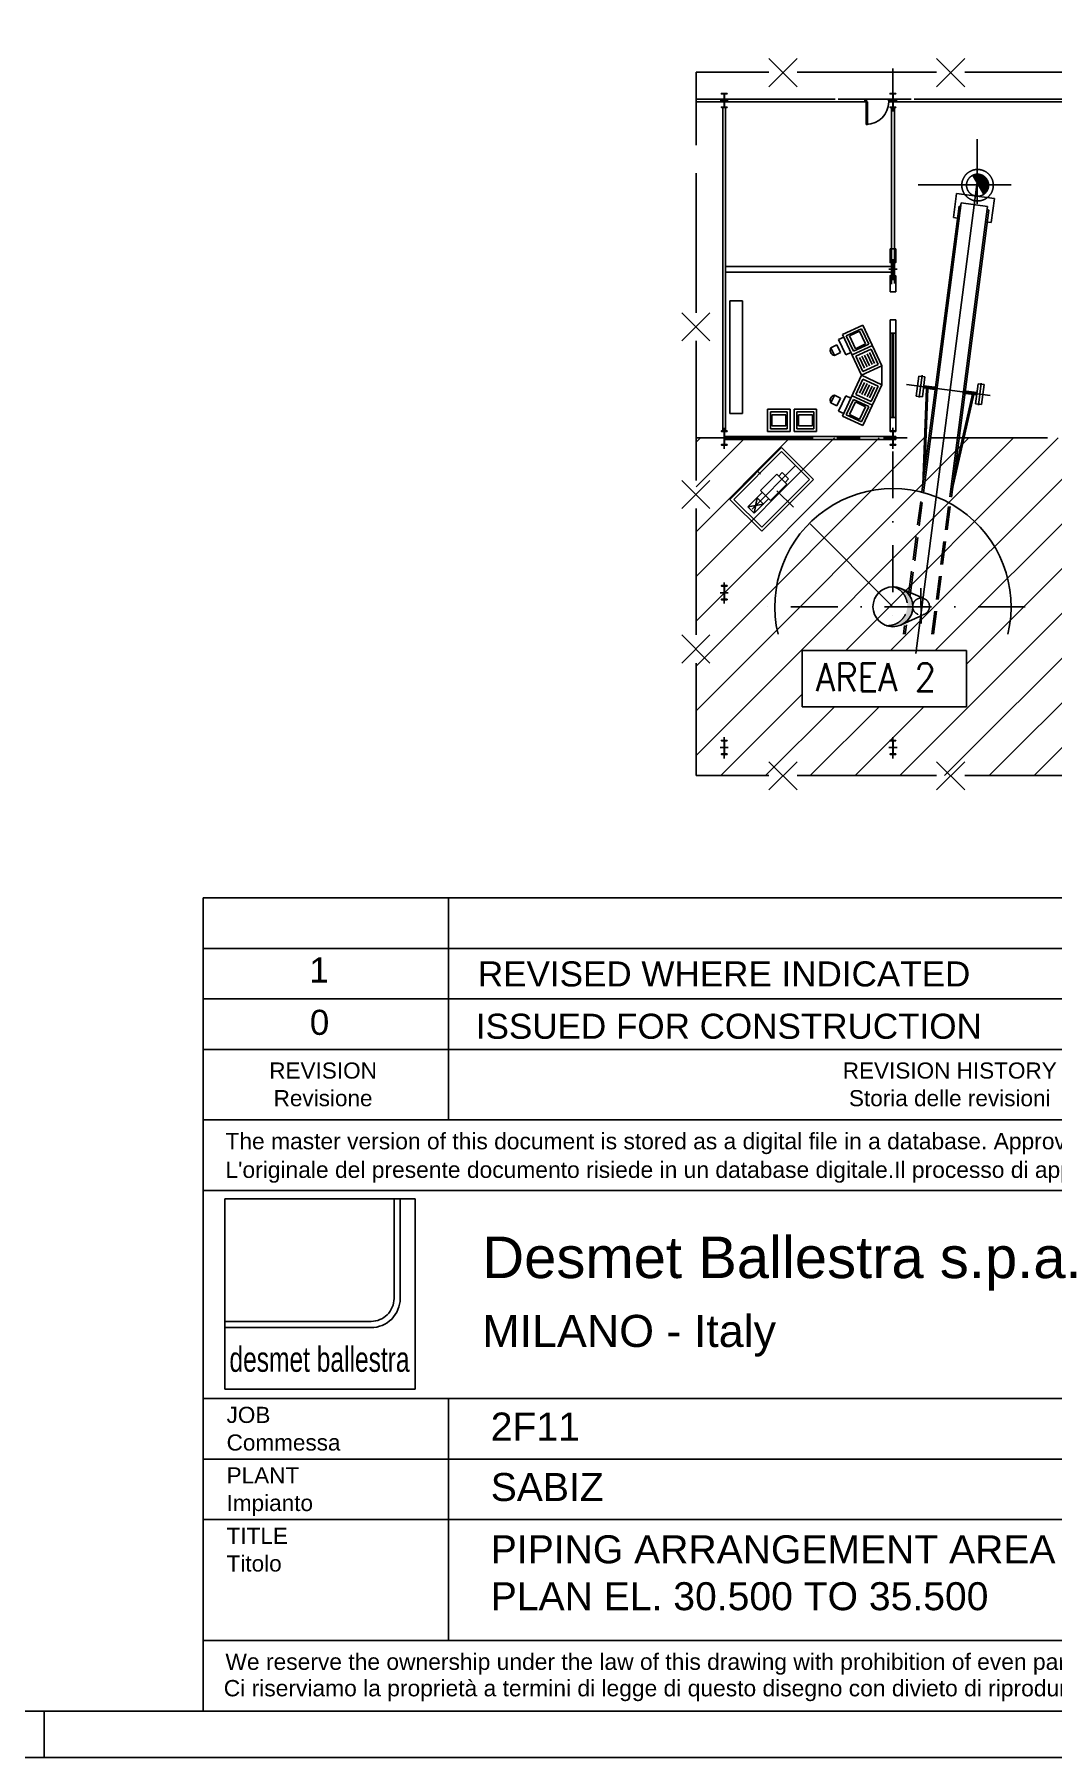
# Model space of a CAD drawing. Extents: x 0 to 39171, y 29931 to 57651.
# Drawn here: x 32206 to 35827, y 29931 to 36057 of the extents above; entities that cross this region are included whole.
import ezdxf
from ezdxf.enums import TextEntityAlignment as Align

# ---------------------------------------------------------------- set-up
doc = ezdxf.new("R2010")
doc.units = 0
doc.header["$LTSCALE"] = 333.3
doc.header["$MEASUREMENT"] = 0
for name, pattern in [('CENTER', [2, 1.25, -0.25, 0.25, -0.25]), ('DASHDOT', [1, 0.5, -0.25, 0, -0.25]), ('DASHED2', [0.375, 0.25, -0.125]), ('PHANTOM', [2.5, 1.25, -0.25, 0.25, -0.25, 0.25, -0.25]), ('PHANTOM2', [1.25, 0.625, -0.125, 0.125, -0.125, 0.125, -0.125])]:
    doc.linetypes.add(name, pattern=pattern)
doc.layers.get('0').update_dxf_attribs({"linetype": 'CONTINUOUS'})
for name, color, linetype in [('$01Sald', 2, 'CONTINUOUS'), ('1', 7, 'CONTINUOUS'), ('100', 1, 'CONTINUOUS'), ('20', 3, 'CONTINUOUS'), ('30', 2, 'CONTINUOUS'), ('50', 6, 'CONTINUOUS'), ('70', 7, 'DASHDOT'), ('RED', 1, 'CONTINUOUS')]:
    doc.layers.add(name, color=color, linetype=linetype)
doc.styles.add('a17', font='ARIAL.TTF', dxfattribs={"height": 0.162})
doc.styles.add('A22', font='ARIAL.TTF', dxfattribs={"height": 0.22})
doc.styles.add('a25', font='ARIAL.TTF', dxfattribs={"height": 0.25})
doc.styles.add('A3', font='ARIAL.TTF', dxfattribs={"height": 0.3})
doc.styles.add('fab', font='ARIAL.TTF', dxfattribs={"width": 0.67})
doc.styles.add('ROMANS', font='romans', dxfattribs={"width": 0.8})

msp = doc.modelspace()

# ---------------------------------------------------------------- hatches: boundary and pattern name
at = {"layer": '$01Sald'}
h = msp.add_hatch(dxfattribs=at)
h.set_pattern_fill('ANSI31', color=6, scale=900, style=0)
h.set_pattern_definition([(45, (-322.4996158811264, -1069.962262282599), (-79.54951288348659, 79.5495128834866), [])])
h.paths.add_polyline_path([(36459.10910994543, 34622.26223619889), (34559.10910994542, 34622.26223619888), (34559.10910994541, 33422.26223619888), (36458.59910994543, 33422.26223619889)])
h.paths.add_polyline_path([(35520.76068144553, 33866.18662408581), (35520.76068144553, 33666.88937607687), (34935.75720393276, 33666.88937607688), (34935.75720393275, 33866.18662408582)], flags=16)
h.paths.add_polyline_path([(34963.94758061197, 33698.03483323834), (35467.43329489769, 33698.03483323834), (35467.43329489769, 33846.53483323834), (34963.94758061197, 33846.53483323834)], flags=8)
at = {"layer": '1', "linetype": 'PHANTOM2', "lineweight": -2, "ltscale": 2}
h = msp.add_hatch(color=7, dxfattribs=at)
edge = h.paths.add_edge_path()
edge.add_ellipse((35559.88140299141, 35520.93084014885), major_axis=(-27.75394116157124, 27.75394116157122), ratio=0.999999999999948, start_angle=304.4898323321138, end_angle=345.11641667052623, ccw=False)
edge.add_line((35567.04099589692, 35559.52232534219), (35559.88140299141, 35520.93084014885))
edge.add_line((35559.88140299141, 35520.93084014885), (35540.18737778284, 35554.8823919703))
edge = h.paths.add_edge_path()
edge.add_ellipse((35559.88140299141, 35520.93084014885), major_axis=(-27.75394116157144, 27.75394116157144), ratio=0.9999999999999527, start_angle=214.4898323321157, end_angle=304.4898323321139, ccw=False)
edge.add_line((35598.47288818475, 35513.77124724334), (35559.88140299142, 35520.93084014885))
edge.add_line((35559.88140299141, 35520.93084014885), (35567.04099589692, 35559.52232534219))
edge = h.paths.add_edge_path()
edge.add_line((35559.88140299141, 35520.93084014885), (35598.47288818474, 35513.77124724334))
edge.add_ellipse((35559.88140299141, 35520.93084014885), major_axis=(-27.75394116157153, 27.75394116157153), ratio=0.9999999999999406, start_angle=165.1164166705261, end_angle=214.4898323321139, ccw=False)
edge.add_line((35579.57542819998, 35486.97928832741), (35559.88140299141, 35520.93084014885))
at = {"layer": '30', "linetype": 'DASHED2'}
h = msp.add_hatch(color=0, dxfattribs=at)
edge = h.paths.add_edge_path()
edge.add_line((35271.5311346243, 34089.21916905696), (35272.06022067897, 34092.07103744034))
edge.add_ellipse((35259.10910994542, 34022.26223619888), major_axis=(-50.20458146424531, 50.20458146424531), ratio=0.9999999999999802, start_angle=219.714635697174, end_angle=304.4898323321145, ccw=False)
edge.add_ellipse((35357.43136521507, 34004.02123516572), major_axis=(21.21320343565128, 21.21320343565127), ratio=0.9999999999982571, start_angle=112.0439485047792, end_angle=124.4898323320452)
edge.add_line((35327.93468863417, 34009.49353547568), (35309.1685346649, 34012.97508126614))
edge.add_ellipse((35239.35973342344, 34025.92619199967), major_axis=(-50.20458146425122, 50.20458146425123), ratio=0.9999999999998821, start_angle=214.4898323321179, end_angle=288.0560707256113)
edge = h.paths.add_edge_path()
edge.add_line((35309.1685346649, 34012.97508126613), (35327.93468863417, 34009.49353547567))
edge.add_ellipse((35357.43136521507, 34004.02123516573), major_axis=(21.21320343576269, 21.21320343576269), ratio=0.9999999999982745, start_angle=124.4898323320723, end_angle=136.9357161593388)
edge.add_ellipse((35259.10910994542, 34022.26223619888), major_axis=(50.20458146424503, 50.20458146424505), ratio=0.9999999999999926, start_angle=214.4898323321152, end_angle=299.2650289670553, ccw=False)
edge.add_line((35246.15799921189, 33952.45343495744), (35246.68708526657, 33955.30530334081))
edge.add_ellipse((35239.35973342344, 34025.92619199967), major_axis=(50.20458146424766, 50.20458146424766), ratio=0.9999999999999803, start_angle=230.9235939386151, end_angle=304.4898323321141)

# ---------------------------------------------------------------- linework, layer by layer
at = {"color": 0}
for p, q in [((39005.99999999916, 32987.43960520078), (32805.97304505072, 32987.43960520078)), ((39005.99999999916, 32807.82249482616), (32805.97304505072, 32807.82249482616)), ((39005.99999999916, 32628.20538445155), (32805.97304505072, 32628.20538445155)), ((32882.82991603561, 31917.42292680411), (33559.96572990328, 31917.42292680411)), ((32882.82991603561, 31917.42292680411), (32882.82991603561, 31240.28711293638)), ((33484.96347848684, 31917.42292680411), (33484.96347848684, 31562.98550126189)), ((33506.91369445025, 31562.98550126189), (33506.91369445025, 31917.42292680411)), ((33559.96572990328, 31917.42292680411), (33559.96572990328, 31240.28711293638)), ((33403.56138602513, 31481.5834088049), (32882.82991603561, 31481.5834088049)), ((32882.82991603561, 31459.63319282758), (33403.56138602513, 31459.63319282758)), ((32882.82991987988, 31240.28711293638), (33559.96572990328, 31240.28711293638)), ((39005.99999999916, 30992.02991848608), (32805.97304505072, 30992.02991848608)), ((39005.99999999916, 30777.00008189934), (32805.97304505072, 30777.00008189934))]:
    msp.add_line(p, q, dxfattribs=at)
for p, q in [((33679.01826397641, 32987.43960520078), (33679.01826397641, 32197.72013138852)), ((33679.01826397641, 31207.05975507514), (33679.01826397641, 30346.94040872122))]:
    msp.add_line(p, q)
for centre, radius in [((33403.5614632362, 31562.98542404856), 103.3522312203477), ((33403.56145258303, 31562.98543469922), 81.40202589444937)]:
    msp.add_arc(centre, radius, 269.9999571962583, 4.280415853328056e-05, dxfattribs=at)
at = {"layer": '1', "color": 7, "linetype": 'PHANTOM2', "lineweight": -2, "ltscale": 2}
for p, q in [((35559.10910994542, 35455.12171718332), (35559.10910994542, 35684.54187418681)), ((35348.94164113267, 35522.26223619888), (35679.95575768135, 35522.26223619888)), ((35473.89317201152, 35405.70178389971), (35484.99018625842, 35491.05746697549)), ((35619.85519357843, 35473.52379079001), (35484.99018625842, 35491.05746697549)), ((35608.75817933152, 35388.16810771423), (35619.85519357843, 35473.52379079001)), ((35494.20381836141, 35446.35472291326), (35500.25291060148, 35445.56828596671)), ((35595.05832951757, 35445.67856039356), (35501.84280975227, 35457.79742481587)), ((35596.04673197732, 35433.11421891144), (35599.51752260687, 35432.66298459784)), ((35494.71791578886, 35402.99437801813), (35473.89317201152, 35405.70178389971)), ((35608.75817933152, 35388.16810771423), (35587.93343555417, 35390.87551359581))]:
    msp.add_line(p, q, dxfattribs=at)
for radius in [56, 39.25]:
    msp.add_circle((35559.88140299141, 35520.93084014885), radius, dxfattribs=at)
at = {"layer": '100'}
msp.add_line((32240.99999999916, 29931.07226603746), (32240.99999999916, 30096.07226603746), dxfattribs=at)
msp.add_lwpolyline([(-8.403731044381857e-10, 29931.07226603746), (-8.403731044381857e-10, 57651.07226603746), (39170.99999999916, 57651.07226603746), (39170.99999999916, 29931.07226603746)], close=True, dxfattribs=at)
at = {"layer": '20', "color": 2}
for p, q in [((34818.14991085032, 35871.02565053404), (34918.14991085032, 35971.02565053404)), ((34818.14991085032, 35971.02565053404), (34918.14991085032, 35871.02565053404)), ((35414.19071407377, 35971.02565053404), (35514.19071407377, 35871.02565053404)), ((35414.19071407377, 35871.02565053404), (35514.19071407377, 35971.02565053404)), ((34507.87252428058, 35067.18063207053), (34607.87252428058, 34967.18063207053)), ((34607.87252428058, 35067.18063207053), (34507.87252428058, 34967.18063207053)), ((34507.87252428058, 34471.13982884708), (34607.87252428058, 34371.13982884708)), ((34607.87252428058, 34471.13982884708), (34507.87252428058, 34371.13982884708)), ((34507.87252428058, 33922.26223619857), (34607.87252428058, 33822.26223619857)), ((34607.87252428058, 33922.26223619857), (34507.87252428058, 33822.26223619857)), ((34818.14991085033, 33471.02565053404), (34918.14991085033, 33371.02565053404)), ((34818.14991085033, 33371.02565053404), (34918.14991085033, 33471.02565053404)), ((35414.19071407377, 33371.02565053404), (35514.19071407377, 33471.02565053404)), ((35414.19071407377, 33471.02565053404), (35514.19071407377, 33371.02565053404))]:
    msp.add_line(p, q, dxfattribs=at)
at = {"layer": '20', "color": 2, "ltscale": 3}
for p, q in [((34559.10910994542, 35922.26223619888), (34559.10910994542, 35663.22143529398)), ((34559.10910994542, 35922.26223619888), (34818.14991085032, 35922.26223619888)), ((34918.14991085032, 35922.26223619888), (35414.19071407377, 35922.26223619888)), ((35514.19071407377, 35922.26223619888), (36010.23151729723, 35922.26223619888)), ((34559.10910994542, 35563.22143529398), (34559.10910994542, 35067.18063207053)), ((34559.10910994542, 34967.18063207053), (34559.10910994542, 34471.13982884708)), ((34559.10910994542, 34371.13982884708), (34559.10910994542, 33922.26223619857)), ((34559.10910994542, 33822.26223619857), (34559.10910994542, 33422.26223619888)), ((34559.10910994542, 33422.26223619888), (34818.14991085033, 33422.26223619888)), ((34918.14991085033, 33422.26223619888), (35414.19071407377, 33422.26223619888)), ((35514.19071407377, 33422.26223619888), (36010.23151729723, 33422.26223619888))]:
    msp.add_line(p, q, dxfattribs=at)
at = {"layer": '20', "color": 2, "linetype": 'PHANTOM'}
msp.add_line((34559.10910994542, 34622.26223619888), (38359.10910994542, 34622.26223619889), dxfattribs=at)
at = {"layer": '20'}
for p, q in [((35520.76068144553, 33866.18662408582), (34935.75720393276, 33866.18662408582)), ((34935.75720393276, 33866.18662408582), (34935.75720393276, 33666.88937607687)), ((35520.76068144553, 33666.88937607687), (35520.76068144553, 33866.18662408582)), ((34935.75720393276, 33666.88937607687), (35520.76068144553, 33666.88937607687))]:
    msp.add_line(p, q, dxfattribs=at)
msp.add_lwpolyline([(164.9999999991596, 30096.07226603746), (164.9999999991596, 57486.07226603746), (39005.99999999916, 57486.07226603746), (39005.99999999916, 30096.07226603746)], close=True, dxfattribs=at)
at = {"layer": '30', "color": 0, "linetype": 'DASHED2'}
for p, q in [((35574.2302593866, 34740.96736919944), (35583.51279383774, 34812.36649072179)), ((35314.70501694988, 34065.69119803551), (35360.16961455686, 34415.39443335286)), ((35403.41551939952, 33924.29144754722), (35465.59841170396, 34402.58796318422)), ((35287.66442402475, 34087.26680556006), (35371.1710812051, 34050.58386393099)), ((35288.77166826999, 33957.75539444049), (35371.63893088618, 33995.86073247201)), ((35296.32176478511, 33924.29144754722), (35300.39138606074, 33955.59403904729)), ((35302.47310097294, 33924.29144754722), (35306.79230299423, 33957.51375677979))]:
    msp.add_line(p, q, dxfattribs=at)
at = {"layer": '30', "color": 7, "linetype": 'CENTER'}
msp.add_line((35259.10910994542, 34022.26223619888), (34778.06341791341, 34503.30792823093), dxfattribs=at)
at = {"layer": '30', "color": 0, "linetype": 'DASHED2'}
for centre, radius, start, end in [((35239.35973342344, 34025.92619199967), 71, 267.6217859647602, 71.35787869704286), ((35359.10545553779, 34023.1171444826), 30, 88.76401637068095, 276.7369246548652), ((35359.10545553779, 34023.1171444826), 30, 282.9165323428632, 77.52567874941818)]:
    msp.add_arc(centre, radius, start, end, dxfattribs=at)
at = {"layer": '50', "color": 0, "linetype": 'DASHED2'}
for p, q in [((35320.39889405747, 34062.17252793162), (35366.72380733286, 34418.49311363747)), ((35397.26418321169, 33924.29144754722), (35459.76349378825, 34405.02177980851))]:
    msp.add_line(p, q, dxfattribs=at)
at = {"layer": '50'}
msp.add_line((32805.97304505072, 30096.07226603746), (39005.99999999916, 30096.07226603746), dxfattribs=at)
at = {"layer": '70', "linetype": 'Continuous', "lineweight": -2}
for p, q in [((35259.10910994542, 35936.02613165543), (35259.10910994542, 35783.28741495819)), ((34592.56272408541, 35827.26223619888), (34559.10910994542, 35827.26223619888)), ((34584.05300203654, 35817.26223619888), (34559.10910994542, 35817.26223619888)), ((34584.05300203654, 35817.26223619888), (34658.01701122549, 35817.26223619888)), ((34592.56272408541, 35827.26223619888), (34657.31132015288, 35827.26223619888)), ((34673.65435840344, 35822.26223619888), (34644.73902219914, 35822.26223619888)), ((34654.10910994544, 35797.26223619888), (34654.10910994542, 35156.52896044068)), ((35054.10910994542, 35827.2622361989), (34659.61910994543, 35827.26223619889)), ((35168.10910994541, 35817.26223619891), (34659.61910994543, 35817.26223619889)), ((34664.10910994542, 35796.49399217511), (34664.10910994542, 35156.52896044068)), ((35324.10910994542, 35827.26223619889), (35064.1091099454, 35827.26223619889)), ((37658.59910994543, 35817.262236199), (35244.10910993945, 35817.26223619891)), ((35273.65435840344, 35822.26223619888), (35244.73902219914, 35822.26223619888)), ((35254.10910994544, 35797.26223619888), (35254.10910994542, 35169.09095337777)), ((35264.10910994542, 35796.49399217511), (35264.10910994542, 35171.60338008177)), ((37658.59910994543, 35827.26223619889), (35334.10910994544, 35827.26223619888)), ((35340.86993893375, 33855.72537342457), (35560.01966866337, 35540.72484331726)), ((35362.14951297532, 34430.62335693246), (35494.20381836141, 35446.35472291326)), ((35367.90081191604, 34427.54636237137), (35501.84280975227, 35457.79742481587)), ((35460.7987921965, 34412.98505721414), (35595.05832951757, 35445.67856039356)), ((35466.77177155978, 34411.61317751284), (35599.51752260687, 35432.66298459784)), ((35249.10910994542, 35294.76223619888), (35249.10910994542, 35247.26223619888)), ((35269.10910994548, 35294.76223619888), (35249.10910994548, 35294.76223619888)), ((35269.10910994542, 35294.76223619888), (35269.10910994542, 35247.26223619888)), ((35258.59910994543, 35232.26223619888), (34664.10910994543, 35232.26223619888)), ((35259.10910994542, 35258.24220037693), (35259.10910994542, 35183.28741495819)), ((35258.59910994543, 35212.26223619888), (34664.10910994542, 35212.26223619888)), ((35273.65435840344, 35222.26223619888), (35244.73902219914, 35222.26223619888)), ((35249.10910994542, 35197.26223619888), (35249.10910994542, 35142.26223619888)), ((35269.10910994542, 35197.26223619888), (35269.10910994542, 35142.26223619888)), ((34654.10910994542, 35156.52896044068), (34654.10910994542, 34647.26223619888)), ((34664.10910994542, 35156.52896044068), (34664.10910994542, 34647.26223619888)), ((34724.10910994542, 35109.76223619889), (34679.10910994542, 35109.76223619889)), ((34679.10910994542, 34709.76223619889), (34679.10910994542, 35109.76223619889)), ((34724.10910994542, 34709.76223619889), (34724.10910994542, 35109.76223619889)), ((35269.10910994542, 35142.26223619888), (35249.10910994542, 35142.26223619888)), ((35269.10910994542, 35042.26223619888), (35249.10910994542, 35042.26223619888)), ((35249.10910994542, 35042.26223619888), (35249.10910994542, 34994.76223619888)), ((35269.10910994542, 35042.26223619888), (35269.10910994542, 34994.76223619888)), ((35066.03909370422, 34972.58043351853), (35084.16524944495, 34981.03279875335)), ((35079.93906682754, 34990.09587662372), (35152.44368979047, 35023.90533756297)), ((35147.55798870606, 34845.08663069785), (35079.93906682754, 34990.09587662372)), ((35093.22832731532, 34985.25898137076), (35147.60679453753, 35010.6160770752)), ((35118.58542301977, 34930.88051414856), (35093.22832731532, 34985.25898137076)), ((35104.40449649439, 34984.95362505299), (35140.65680797586, 35001.85835552261)), ((35125.53540958142, 34939.63823570115), (35104.40449649439, 34984.95362505299)), ((35161.78772106289, 34956.54296617077), (35140.65680797586, 35001.85835552261)), ((35172.96389024196, 34956.237609853), (35147.60679453753, 35010.6160770752)), ((35220.06261166899, 34878.89609163711), (35152.44368979047, 35023.90533756297)), ((35269.10910994544, 34994.76223619888), (35249.10910994544, 34994.76223619888)), ((35249.10910994548, 34694.76223619888), (35249.10910994542, 34994.76223619888)), ((35256.60910994544, 34994.76223619888), (35256.60910994548, 34694.76223619888)), ((35261.60910994544, 34994.76223619888), (35261.60910994548, 34694.76223619888)), ((35269.10910994548, 34694.76223619888), (35269.10910994542, 34994.76223619888)), ((35059.79236239121, 34953.1168660844), (35038.44264583906, 34943.16132975669)), ((35051.12119369127, 34915.97209614559), (35038.44264583906, 34943.16132975669)), ((35072.47091024343, 34925.9276324733), (35051.12119369127, 34915.97209614559)), ((35072.47091024343, 34925.9276324733), (35059.79236239121, 34953.1168660844)), ((35091.39618940867, 34918.20196629634), (35066.03909370422, 34972.58043351853)), ((35091.39618940867, 34918.20196629634), (35109.52234514939, 34926.65433153115)), ((35113.7485277668, 34917.59125366079), (35186.25315072973, 34951.40071460004)), ((35118.58542301977, 34930.88051414856), (35172.96389024196, 34956.237609853)), ((35125.53540958142, 34939.63823570115), (35161.78772106289, 34956.54296617077)), ((35127.03778825457, 34912.75435840782), (35181.41625547678, 34938.11145411227)), ((35175.90781541393, 34878.93829445368), (35158.04216746503, 34917.25130011949)), ((35184.9708932843, 34883.16447707108), (35167.10524533539, 34921.4774827369)), ((35194.03397115465, 34887.3906596885), (35176.16832320575, 34925.7036653543)), ((35206.77335118122, 34883.73298689006), (35181.41625547678, 34938.11145411227)), ((35152.39488395901, 34858.37589118562), (35127.03778825457, 34912.75435840782)), ((35157.78165967319, 34870.48592921887), (35139.91601172429, 34908.79893488467)), ((35147.55798870606, 34845.08663069785), (35220.06261166899, 34878.89609163711)), ((35166.84473754355, 34874.71211183627), (35148.97908959466, 34913.02511750208)), ((35152.39488395901, 34858.37589118562), (35206.77335118122, 34883.73298689006)), ((35220.06261166899, 34878.89609163711), (35220.06261166899, 34811.2771697586)), ((35147.55798870606, 34845.08663069785), (35079.93906682754, 34700.07738477199)), ((35152.39488395901, 34831.79737021008), (35127.03778825457, 34777.41890298788)), ((35157.78165967319, 34819.68733217684), (35139.91601172429, 34781.37432651103)), ((35147.55798870606, 34845.08663069785), (35220.06261166899, 34811.2771697586)), ((35166.84473754355, 34815.46114955944), (35148.97908959466, 34777.14814389362)), ((35152.39488395901, 34831.79737021008), (35206.77335118122, 34806.44027450564)), ((35220.06261166899, 34811.2771697586), (35152.44368979047, 34666.26792383273)), ((35175.90781541393, 34811.23496694203), (35158.04216746503, 34772.92196127622)), ((35184.9708932843, 34807.00878432462), (35167.10524533539, 34768.69577865881)), ((35194.03397115465, 34802.78260170721), (35176.16832320575, 34764.4695960414)), ((35206.77335118122, 34806.44027450564), (35181.41625547678, 34752.06180728344)), ((35604.52267233016, 34773.33204797941), (35307.78980970384, 34811.9100159065)), ((35341.78645265271, 34771.18717580145), (35351.06898710386, 34842.5862973238)), ((35372.88538534679, 34839.74996735263), (35351.06898710386, 34842.5862973238)), ((35352.17895541579, 34765.8023929535), (35362.49288258373, 34845.13475020057)), ((35363.60285089567, 34768.35084583027), (35372.88538534679, 34839.74996735263)), ((35378.03427845992, 34798.74393373089), (35365.47949435361, 34456.23680833918)), ((35415.52616700418, 34793.86964761042), (35367.72842176283, 34800.08378872909)), ((35416.55755972098, 34801.80288333513), (35368.75981447962, 34808.0170244538)), ((35383.03092276935, 34798.56077902867), (35372.44743540023, 34509.83260937487)), ((35552.41386114366, 34743.80369917062), (35561.69639559479, 34815.20282069297)), ((35583.51279383774, 34812.36649072179), (35561.69639559479, 34815.20282069297)), ((35562.80636390673, 34738.41891632268), (35573.12029107467, 34817.75127356973)), ((35051.12119369127, 34774.20116525012), (35038.44264583906, 34747.01193163901)), ((35059.79236239121, 34737.05639531131), (35038.44264583906, 34747.01193163901)), ((35072.47091024343, 34764.24562892241), (35051.12119369127, 34774.20116525012)), ((35072.47091024343, 34764.24562892241), (35059.79236239121, 34737.05639531131)), ((35091.39618940867, 34771.97129509937), (35066.03909370422, 34717.59282787717)), ((35091.39618940867, 34771.97129509937), (35109.52234514939, 34763.51892986456)), ((35118.58542301977, 34759.29274724715), (35093.22832731532, 34704.91428002495)), ((35125.53540958142, 34750.53502569456), (35104.40449649439, 34705.21963634273)), ((35113.7485277668, 34772.58200773492), (35186.25315072973, 34738.77254679567)), ((35118.58542301977, 34759.29274724714), (35172.96389024196, 34733.93565154271)), ((35125.53540958142, 34750.53502569456), (35161.78772106289, 34733.63029522493)), ((35127.03778825457, 34777.41890298788), (35181.41625547678, 34752.06180728344)), ((35161.78772106289, 34733.63029522493), (35140.65680797586, 34688.3149058731)), ((35172.96389024196, 34733.93565154271), (35147.60679453753, 34679.55718432051)), ((35363.60285089567, 34768.35084583027), (35341.78645265271, 34771.18717580145)), ((35546.23357531374, 34776.87649706764), (35470.79319859907, 34442.54507002383)), ((35541.35620168102, 34777.97705440227), (35477.76113964571, 34496.14087105948)), ((35556.53943201082, 34775.53664206944), (35508.74168676947, 34781.75078318811)), ((35557.57082472762, 34783.46987779414), (35509.77307948626, 34789.68401891282)), ((35574.2302593866, 34740.96736919944), (35552.41386114366, 34743.80369917062)), ((34724.10910994542, 34709.76223619889), (34679.10910994542, 34709.76223619889)), ((34893.38692688552, 34725.10106894521), (34813.38692688552, 34725.10106894521)), ((34813.38692688552, 34725.10106894521), (34813.38692688552, 34645.10106894521)), ((34883.38692688552, 34715.10106894521), (34823.38692688552, 34715.10106894521)), ((34823.38692688552, 34715.10106894521), (34823.38692688552, 34655.10106894521)), ((34878.38692688552, 34705.10106894521), (34828.38692688552, 34705.10106894521)), ((34828.38692688552, 34705.10106894521), (34828.38692688552, 34665.10106894521)), ((34878.38692688552, 34705.10106894521), (34878.38692688552, 34665.10106894521)), ((34883.38692688552, 34715.10106894521), (34883.38692688552, 34655.10106894521)), ((34893.38692688552, 34725.10106894521), (34893.38692688552, 34645.10106894521)), ((34987.7801156521, 34725.10106894521), (34907.7801156521, 34725.10106894521)), ((34907.7801156521, 34725.10106894521), (34907.7801156521, 34645.10106894521)), ((34977.7801156521, 34715.10106894521), (34917.7801156521, 34715.10106894521)), ((34917.7801156521, 34715.10106894521), (34917.7801156521, 34655.10106894521)), ((34972.7801156521, 34705.10106894521), (34922.7801156521, 34705.10106894521)), ((34922.7801156521, 34705.10106894521), (34922.7801156521, 34665.10106894521)), ((34972.7801156521, 34705.10106894521), (34972.7801156521, 34665.10106894521)), ((34977.7801156521, 34715.10106894521), (34977.7801156521, 34655.10106894521)), ((34987.7801156521, 34725.10106894521), (34987.7801156521, 34645.10106894521)), ((35066.03909370422, 34717.59282787717), (35084.16524944495, 34709.14046264235)), ((35079.93906682754, 34700.07738477199), (35152.44368979047, 34666.26792383273)), ((35093.22832731532, 34704.91428002495), (35147.60679453753, 34679.55718432051)), ((35104.40449649439, 34705.21963634273), (35140.65680797586, 34688.3149058731)), ((35249.10910994542, 34694.76223619888), (35249.10910994542, 34647.26223619888)), ((35269.10910994548, 34694.76223619888), (35249.10910994548, 34694.76223619888)), ((35269.10910994542, 34694.76223619888), (35269.10910994542, 34647.26223619888)), ((34673.65435840344, 34622.26223619888), (34644.73902219914, 34622.26223619888)), ((34659.10910994542, 34658.24220037693), (34659.10910994542, 34583.28741495819)), ((35269.10910994542, 34627.26223619888), (34659.61910994543, 34627.26223619888)), ((35269.10910994542, 34617.26223619888), (34659.61910994543, 34617.2622361989)), ((34813.38692688552, 34645.10106894521), (34893.38692688552, 34645.10106894521)), ((34883.38692688552, 34655.10106894521), (34823.38692688552, 34655.10106894521)), ((34878.38692688552, 34665.10106894521), (34828.38692688552, 34665.10106894521)), ((34907.7801156521, 34645.10106894521), (34987.7801156521, 34645.10106894521)), ((34977.7801156521, 34655.10106894521), (34917.7801156521, 34655.10106894521)), ((34972.7801156521, 34665.10106894521), (34922.7801156521, 34665.10106894521)), ((35273.65435840344, 34622.26223619888), (35244.73902219914, 34622.26223619888)), ((35259.10910994542, 34658.24220037693), (35259.10910994542, 34583.28741495819)), ((35269.10910994542, 34627.26223619888), (35269.10910994542, 34617.26223619888)), ((34679.28154937247, 34404.09989803963), (34863.12931248097, 34587.94766114813)), ((34693.4236849962, 34404.09989803963), (34863.12931248097, 34573.8055255244)), ((34863.12931248097, 34587.94766114813), (34976.26639747082, 34474.81057615828)), ((34863.12931248097, 34573.8055255244), (34962.12426184709, 34474.81057615828)), ((34758.0710660237, 34369.75232970101), (34911.6190164433, 34523.3002801206)), ((34846.33552642778, 34493.37212916443), (34787.99921697989, 34435.03581971654)), ((34881.69086548711, 34458.0167901051), (34846.33552642778, 34493.37212916443)), ((34865.33386866871, 34499.47607765564), (34852.78272330264, 34486.92493228958)), ((34887.79481397831, 34477.01513234602), (34865.33386866871, 34499.47607765564)), ((34794.44641385476, 34428.58862284169), (34743.00439552343, 34377.14660451036)), ((34823.35455603922, 34399.68048065721), (34787.99921697989, 34435.03581971654)), ((34792.41863436232, 34290.96281304977), (34976.26639747081, 34474.81057615828)), ((34792.41863436232, 34305.10494867351), (34962.12426184709, 34474.81057615828)), ((34881.69086548711, 34458.0167901051), (34823.35455603922, 34399.68048065721)), ((34887.79481397831, 34477.01513234602), (34875.24366861226, 34464.46398697996)), ((34679.28154937247, 34404.09989803963), (34792.41863436232, 34290.96281304977)), ((34693.4236849962, 34404.09989803963), (34792.41863436232, 34305.10494867351)), ((34798.28251939992, 34387.50283776762), (34743.00439552343, 34377.14660451036)), ((34765.46534083304, 34354.68565920075), (34743.00439552343, 34377.14660451036)), ((34775.82157409031, 34409.96378307723), (34765.46534083304, 34354.68565920075)), ((34816.90735916436, 34406.12767753207), (34765.46534083304, 34354.68565920075)), ((34798.28251939992, 34387.50283776762), (34775.8215740903, 34409.96378307724)), ((34673.65435840344, 34072.26223619888), (34644.73902219914, 34072.26223619888)), ((34659.10910994542, 34108.24220037693), (34659.10910994542, 34033.28741495819)), ((34673.65435840344, 33522.26223619888), (34644.73902219914, 33522.26223619888)), ((34659.10910994542, 33558.24220037693), (34659.10910994542, 33483.28741495819)), ((35273.65435840344, 33522.26223619888), (35244.73902219914, 33522.26223619888))]:
    msp.add_line(p, q, dxfattribs=at)
at = {"layer": '70'}
for p, q in [((35559.10910994542, 35629.21953279489), (35559.10910994542, 35624.88384313809)), ((35259.10910994542, 34574.54122619663), (35259.10910994543, 33924.29144754722)), ((35358.54595220371, 34088.56075968654), (35359.62568450539, 33962.26734735005)), ((35729.30545425304, 34022.26223619888), (34753.51763672192, 34022.26223619888)), ((35259.10910994542, 33558.24220037693), (35259.10910994542, 33483.28741495819))]:
    msp.add_line(p, q, dxfattribs=at)
at = {"layer": '70', "linetype": 'Continuous', "lineweight": -2}
for points in [[(34669.10910994542, 35847.26223619888), (34649.10910994542, 35847.26223619888), (34649.10910994542, 35845.66223619888), (34656.49910994543, 35845.66223619888, -0.4142135623730951), (34658.59910994543, 35843.56223619889), (34658.59910994543, 35800.96223619889, -0.4142135623730951), (34656.49910994543, 35798.86223619889), (34649.10910994542, 35798.86223619889), (34649.10910994542, 35797.26223619888), (34669.10910994542, 35797.26223619888), (34669.10910994542, 35798.86223619889), (34661.71910994544, 35798.86223619889, -0.4142135623730951), (34659.61910994543, 35800.96223619889), (34659.61910994543, 35843.56223619889, -0.4142135623730951), (34661.71910994544, 35845.66223619888), (34669.10910994542, 35845.66223619888)], [(35269.10910994542, 35847.26223619888), (35249.10910994542, 35847.26223619888), (35249.10910994542, 35845.66223619888), (35256.49910994543, 35845.66223619888, -0.4142135623730951), (35258.59910994543, 35843.56223619889), (35258.59910994543, 35800.96223619889, -0.4142135623730951), (35256.49910994543, 35798.86223619889), (35249.10910994542, 35798.86223619889), (35249.10910994542, 35797.26223619888), (35269.10910994542, 35797.26223619888), (35269.10910994542, 35798.86223619889), (35261.71910994544, 35798.86223619889, -0.4142135623730951), (35259.61910994543, 35800.96223619889), (35259.61910994543, 35843.56223619889, -0.4142135623730951), (35261.71910994544, 35845.66223619888), (35269.10910994542, 35845.66223619888)], [(35269.10910994542, 35247.26223619888), (35249.10910994542, 35247.26223619888), (35249.10910994542, 35245.66223619888), (35256.49910994543, 35245.66223619888, -0.4142135623730951), (35258.59910994543, 35243.56223619889), (35258.59910994543, 35200.96223619889, -0.4142135623730951), (35256.49910994543, 35198.86223619889), (35249.10910994542, 35198.86223619889), (35249.10910994542, 35197.26223619888), (35269.10910994542, 35197.26223619888), (35269.10910994542, 35198.86223619889), (35261.71910994544, 35198.86223619889, -0.4142135623730951), (35259.61910994543, 35200.96223619889), (35259.61910994543, 35243.56223619889, -0.4142135623730951), (35261.71910994544, 35245.66223619888), (35269.10910994542, 35245.66223619888)], [(34669.10910994542, 34647.26223619888), (34649.10910994542, 34647.26223619888), (34649.10910994542, 34645.66223619888), (34656.49910994543, 34645.66223619888, -0.4142135623730951), (34658.59910994543, 34643.56223619889), (34658.59910994543, 34600.96223619889, -0.4142135623730951), (34656.49910994543, 34598.86223619889), (34649.10910994542, 34598.86223619889), (34649.10910994542, 34597.26223619888), (34669.10910994542, 34597.26223619888), (34669.10910994542, 34598.86223619889), (34661.71910994544, 34598.86223619889, -0.4142135623730951), (34659.61910994543, 34600.96223619889), (34659.61910994543, 34643.56223619889, -0.4142135623730951), (34661.71910994544, 34645.66223619888), (34669.10910994542, 34645.66223619888)], [(35269.10910994542, 34647.26223619888), (35249.10910994542, 34647.26223619888), (35249.10910994542, 34645.66223619888), (35256.49910994543, 34645.66223619888, -0.4142135623730951), (35258.59910994543, 34643.56223619889), (35258.59910994543, 34600.96223619889, -0.4142135623730951), (35256.49910994543, 34598.86223619889), (35249.10910994542, 34598.86223619889), (35249.10910994542, 34597.26223619888), (35269.10910994542, 34597.26223619888), (35269.10910994542, 34598.86223619889), (35261.71910994544, 34598.86223619889, -0.4142135623730951), (35259.61910994543, 34600.96223619889), (35259.61910994543, 34643.56223619889, -0.4142135623730951), (35261.71910994544, 34645.66223619888), (35269.10910994542, 34645.66223619888)], [(34669.10910994542, 34097.26223619888), (34649.10910994542, 34097.26223619888), (34649.10910994542, 34095.66223619888), (34656.49910994543, 34095.66223619888, -0.4142135623730951), (34658.59910994543, 34093.56223619889), (34658.59910994543, 34050.96223619889, -0.4142135623730951), (34656.49910994543, 34048.86223619889), (34649.10910994542, 34048.86223619889), (34649.10910994542, 34047.26223619888), (34669.10910994542, 34047.26223619888), (34669.10910994542, 34048.86223619889), (34661.71910994544, 34048.86223619889, -0.4142135623730951), (34659.61910994543, 34050.96223619889), (34659.61910994543, 34093.56223619889, -0.4142135623730951), (34661.71910994544, 34095.66223619888), (34669.10910994542, 34095.66223619888)], [(34669.10910994542, 33547.26223619888), (34649.10910994542, 33547.26223619888), (34649.10910994542, 33545.66223619888), (34656.49910994543, 33545.66223619888, -0.4142135623730951), (34658.59910994543, 33543.56223619889), (34658.59910994543, 33500.96223619889, -0.4142135623730951), (34656.49910994543, 33498.86223619889), (34649.10910994542, 33498.86223619889), (34649.10910994542, 33497.26223619888), (34669.10910994542, 33497.26223619888), (34669.10910994542, 33498.86223619889), (34661.71910994544, 33498.86223619889, -0.4142135623730951), (34659.61910994543, 33500.96223619889), (34659.61910994543, 33543.56223619889, -0.4142135623730951), (34661.71910994544, 33545.66223619888), (34669.10910994542, 33545.66223619888)], [(35269.10910994542, 33547.26223619888), (35249.10910994542, 33547.26223619888), (35249.10910994542, 33545.66223619888), (35256.49910994543, 33545.66223619888, -0.4142135623730951), (35258.59910994543, 33543.56223619889), (35258.59910994543, 33500.96223619889, -0.4142135623730951), (35256.49910994543, 33498.86223619889), (35249.10910994542, 33498.86223619889), (35249.10910994542, 33497.26223619888), (35269.10910994542, 33497.26223619888), (35269.10910994542, 33498.86223619889), (35261.71910994544, 33498.86223619889, -0.4142135623730951), (35259.61910994543, 33500.96223619889), (35259.61910994543, 33543.56223619889, -0.4142135623730951), (35261.71910994544, 33545.66223619888), (35269.10910994542, 33545.66223619888)]]:
    msp.add_lwpolyline(points, format="xyb", close=True, dxfattribs=at)
for points in [[(35164.10910994541, 35817.26223619889), (35164.10910994541, 35821.26223619889), (35165.10910994541, 35821.26223619889), (35165.10910994541, 35827.26223619889), (35159.10910994541, 35827.26223619889), (35159.10910994541, 35817.26223619889)], [(35164.10910994541, 35817.26223619889), (35164.10910994541, 35737.26223620038), (35168.10910994541, 35737.26223620038), (35168.10910994541, 35817.26223619889)], [(35244.10910993945, 35817.26223619889), (35244.10910993945, 35821.26223619889), (35243.10910994541, 35821.26223619889), (35243.10910994541, 35827.26223619889), (35249.10910994541, 35827.26223619889), (35249.10910994541, 35817.26223619889)]]:
    msp.add_lwpolyline(points, close=True, dxfattribs=at)
msp.add_circle((35259.10910994542, 34022.26223619888), 71, dxfattribs=at)
for centre, radius, start, end in [((35164.10910994312, 35817.26223619848), 80, 270, 0), ((35054.07305458873, 34933.89924027232), 18.16854367577501, 149.3503493059127, 260.6496506936568), ((35054.07305458873, 34756.27402112338), 18.16854367577501, 99.35034930634315, 210.6496506940872), ((35259.10910994542, 34022.26223619888), 420, 346.5106992327648, 193.4893007672353)]:
    msp.add_arc(centre, radius, start, end, dxfattribs=at)
at = {"layer": 'RED'}
for p, q in [((32805.97304505072, 30096.07226603746), (32805.97304505072, 32987.43960520078)), ((39005.99999999916, 32448.58827407693), (32805.97304505072, 32448.58827407693)), ((39005.99999999916, 32197.72013138852), (32805.97304505072, 32197.72013138852)), ((32805.97304952479, 31946.85198870476), (39005.99999999916, 31946.85198870476)), ((37259.90956213823, 31207.05975507514), (32805.97304505072, 31207.05975507514)), ((39005.99999999916, 30346.94040872122), (32805.97304505072, 30346.94040872122))]:
    msp.add_line(p, q, dxfattribs=at)
at = {"layer": 'RED', "color": 3}
msp.add_line((39005.99999999916, 30096.07226603746), (32805.97304505072, 30096.07226603746), dxfattribs=at)

# ---------------------------------------------------------------- texts
at = {"style": 'a25'}
for s, p in [('1', (33218.51879839013, 32730.90799750407)), ('0', (33220.17005560501, 32544.87205195155))]:
    msp.add_text(s, height=89.17630057803194, dxfattribs=at).set_placement(p, align=Align.MIDDLE_CENTER)
for s, height, style, p in [('REVISED WHERE INDICATED', 89.17630057803194, 'a25', (33783.17501844838, 32672.39906048045)), (' ISSUED FOR CONSTRUCTION', 89.17630057803194, 'a25', (33741.24822276863, 32486.36311492792)), ('The master version of this document is stored as a digital file in a database. Approval process is digitally managed and no signature is visible on the document. ', 58.05805587881606, 'a17', (32885.44662681324, 32093.5179882893)), ("L'originale del presente documento risiede in un database digitale.Il processo di approvazione è gestito via software e le firme non sono visibili sul documento.", 58.05805587881606, 'a17', (32885.44662681324, 31991.76034380955)), ('Desmet Ballestra s.p.a.', 147.5964798341457, 'A22', (33798.79372619893, 31635.55424550886)), ('MILANO - Italy', 114.0518253263854, 'a17', (33798.79372619893, 31390.70264915947)), ('JOB', 57.34128975685538, 'a17', (32889.62944690938, 31120.60808365134)), ('Commessa', 57.34128975685538, 'a17', (32889.62944690938, 31022.45358155033)), ('PLANT', 57.34128975685538, 'a17', (32889.62944690938, 30905.57824705995)), ('Impianto', 57.34128975685538, 'a17', (32889.62944690938, 30807.4237449636)), ('TITLE', 57.34128975685538, 'a17', (32889.62944690938, 30690.54841047322)), ('Titolo', 57.34128975685538, 'a17', (32889.62944690938, 30592.39390837686)), ('We reserve the ownership under the law of this drawing with prohibition of even partial reproduction and to make it known it third persons without our written authorization.', 58.05805587881606, 'a17', (32885.44662681324, 30242.73826562206)), ('Ci riserviamo la proprietà a termini di legge di questo disegno con divieto di riprodurlo anche in parte o di renderlo noto a terzi senza nostra autorizzazione scritta.', 58.05805587881606, 'a17', (32879.59288766081, 30148.69827848289))]:
    msp.add_text(s, height=height, dxfattribs=dict(style=style)).set_placement(p)
at = {"style": 'a17'}
for s, p in [('REVISION', (33232.7348013726, 32344.78123630024)), ('REVISION HISTORY', (35460.99934426029, 32344.78123630024)), ('Revisione', (33232.7348013726, 32246.62673419924)), ('Storia delle revisioni', (35460.99934426029, 32246.62673419924))]:
    msp.add_text(s, height=57.34128975685538, dxfattribs=at).set_placement(p, align=Align.CENTER)
at = {"color": 0, "style": 'fab', "width": 0.7}
msp.add_text('desmet ballestra', height=89.25881182786392, dxfattribs=at).set_placement((32899.81880294959, 31302.33852004289))
at = {"lineweight": 30, "style": 'A3'}
for s, p in [('2F11', (33828.88870826742, 31058.03896978914)), ('SABIZ', (33828.88870826742, 30843.02870291244)), ('PIPING ARRANGEMENT AREA "2"', (33828.88870826742, 30621.55114946192)), ('PLAN EL. 30.500 TO 35.500', (33828.88871242874, 30454.88448446192))]:
    msp.add_text(s, height=99.52075144508368, dxfattribs=at).set_placement(p)
at = {"layer": '20', "color": 2, "style": 'ROMANS', "width": 0.9}
msp.add_text('AREA 2', height=99, dxfattribs=at).set_placement((34984.45472346912, 33722.78483323834))

doc.saveas('drawing.dxf')
